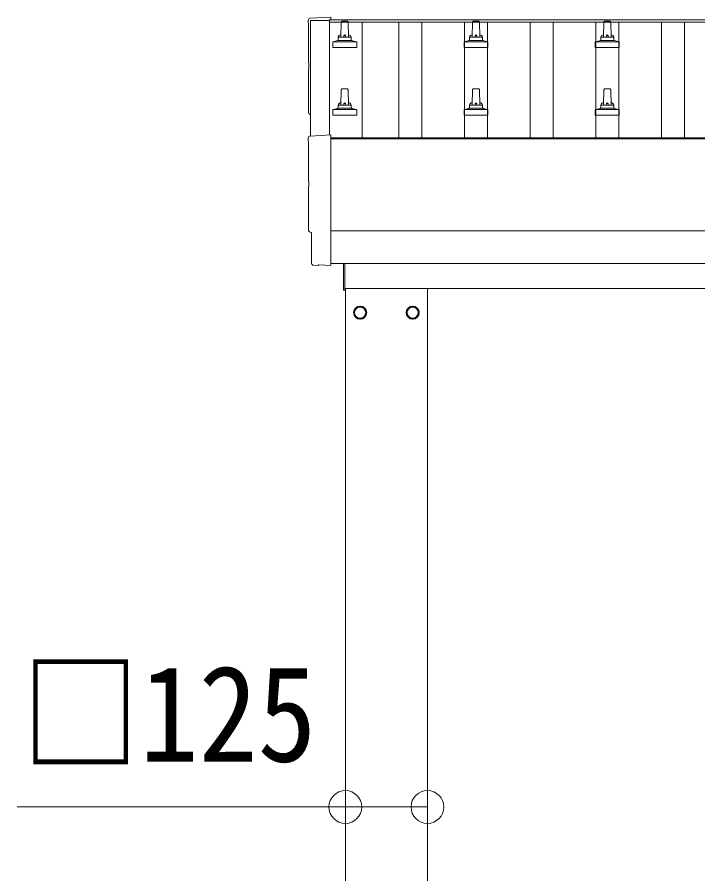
# Model space of a CAD drawing. Units: millimetres at full size, sheet at 1:50; details may follow other scales. Extents: x -14053 to 14053, y -9700 to 9700.
# Drawn here: x -6713 to -5676, y -3954 to -2649 of the extents above; entities that cross this region are included whole.
import ezdxf
from ezdxf.enums import TextEntityAlignment as Align

# ---------------------------------------------------------------- set-up
doc = ezdxf.new("R2010")
doc.units = ezdxf.units.MM
doc.header["$LTSCALE"] = 50
doc.header["$PDMODE"] = 32
doc.header["$PDSIZE"] = 50
for name, color, linetype, lineweight in [('0-1_Defpoints', 4, 'Continuous', 9), ('0-3_SHAPE', 5, 'Continuous', 5), ('0-6_PARTS1', 6, 'Continuous', 9)]:
    doc.layers.add(name, color=color, linetype=linetype, lineweight=lineweight)
doc.styles.add('ＭＳ ゴシック', font='')
doc.styles.get('ＭＳ ゴシック').set_extended_font_data('MS Gothic')

msp = doc.modelspace()

# ---------------------------------------------------------------- linework, layer by layer
at = {"layer": '0-1_Defpoints'}
for p, q in [((-6265.73, -2829.84), (-6265.73, -2653.8)), ((-6265.73, -2653.8), (-6236.73, -2653.8)), ((-6236.73, -2652.84), (-6236.73, -2656.42)), ((-6236.73, -2652.84), (-2590.73, -2652.84)), ((-6236.73, -2653.8), (-6236.73, -2828.32)), ((-6236.73, -2656.42), (-2590.73, -2656.42)), ((-6234.73, -2832.45), (-2592.73, -2832.45)), ((-6234.73, -2834.34), (-2592.73, -2834.34)), ((-2592.73, -2974.22), (-6234.73, -2974.22)), ((-6254.36, -3027.07), (-6261.28, -3026.71)), ((-6234.73, -3024.05), (-2592.73, -3024.05)), ((-6234.73, -3026.07), (-6234.73, -3027.07)), ((-6215.73, -3064.45), (-6215.73, -3024.15)), ((-6213.73, -3024.15), (-6213.73, -3064.45)), ((-6213.73, -3064.45), (-6215.73, -3064.45)), ((-6213.73, -3061.95), (-2717.73, -3061.95)), ((-6212.73, -5916.95), (-6212.73, -3061.95)), ((-6087.73, -3061.95), (-6087.73, -5916.95)), ((-6181.63, -3098.7), (-6181.73, -3098.7)), ((-6181.63, -3099.2), (-6181.73, -3099.2)), ((-6118.82, -3098.7), (-6118.72, -3098.7)), ((-6118.82, -3099.2), (-6118.72, -3099.2))]:
    msp.add_line(p, q, dxfattribs=at)
for points in [[(-6266.3, -2650.44), (-6234.73, -2648.78), (-6234.73, -2652.84)], [(-6266.3, -2829.87), (-6234.73, -2828.22), (-6234.73, -3026.07)], [(-6264.12, -3023.72), (-6264.12, -2976.69), (-6264.72, -2976.69)], [(-6253.62, -3026.8), (-6252.95, -3026.17), (-6234.73, -3027.08)]]:
    msp.add_lwpolyline(points, dxfattribs=at)
for points in [[(-6190.23, -3089.13), (-6198.73, -3094.04), (-6198.73, -3103.86), (-6190.23, -3108.76), (-6181.73, -3103.86), (-6181.73, -3094.04)], [(-6110.23, -3089.13), (-6101.73, -3094.04), (-6101.73, -3103.86), (-6110.23, -3108.76), (-6118.73, -3103.86), (-6118.73, -3094.04)]]:
    msp.add_lwpolyline(points, close=True, dxfattribs=at)
for centre, radius in [((-6190.23, -3098.95), 10), ((-6190.23, -3098.95), 8.5), ((-6110.23, -3098.95), 10), ((-6110.23, -3098.95), 8.5)]:
    msp.add_circle(centre, radius, dxfattribs=at)
for centre, start, end in [((-6190.23, -3098.95), 111.25399, 128.74601), ((-6190.23, -3098.95), 51.25399, 68.74601), ((-6110.23, -3098.95), 111.25399, 128.74601), ((-6110.23, -3098.95), 51.25399, 68.74601), ((-6190.23, -3098.95), 171.25399, 188.74601), ((-6190.23, -3098.95), 231.25399, 248.74601), ((-6190.23, -3098.95), 291.25399, 308.74601), ((-6190.23, -3098.95), 1.66581, 8.74601), ((-6190.23, -3098.95), 351.25399, 358.33419), ((-6110.23, -3098.95), 171.25399, 178.33419), ((-6110.23, -3098.95), 181.66581, 188.74601), ((-6110.23, -3098.95), 231.25399, 248.74601), ((-6110.23, -3098.95), 291.25399, 308.74601), ((-6110.23, -3098.95), 351.25399, 8.74601)]:
    msp.add_arc(centre, 8.6, start, end, dxfattribs=at)
for centre, major_axis, ratio, start_param, end_param in [((-6266.14, -2653.43), (-3, 0), 0.99863, 4.7647489, 6.2979817), ((-11032, -2723.86), (4763.38, 0), 0.99863, 6.2686928, 6.2979817), ((-6264.72, -2792.86), (-4.41, 0), 0.99863, 6.2686928, 7.6252171), ((-6266.14, -2832.87), (-3, 0), 0.99863, 4.7647489, 6.2979817), ((-11032, -2903.29), (4763.38, 0), 0.99863, 6.2686928, 6.2979817), ((-6264.72, -2972.29), (-4.41, 0), 0.99863, 6.2686928, 7.8539816), ((-6261.11, -3023.71), (-2.18, -2.07), 0.9974, 5.5252311, 7.0411395), ((-6254.3, -3026.07), (-0.727, -0.69), 0.9974, 0.7579542, 1.5707963)]:
    msp.add_ellipse(centre, major_axis=major_axis, ratio=ratio, start_param=start_param, end_param=end_param, dxfattribs=at)
at = {"layer": '0-3_SHAPE'}
for p, q in [((-6219.73, -2679.35), (-6219, -2655.83)), ((-6218, -2654.85), (-6209.45, -2654.85)), ((-6208.45, -2655.83), (-6207.73, -2679.35)), ((-6019.73, -2679.35), (-6019, -2655.83)), ((-6018, -2654.85), (-6009.45, -2654.85)), ((-6008.45, -2655.83), (-6007.73, -2679.35)), ((-5819.73, -2679.35), (-5819, -2655.83)), ((-5818, -2654.85), (-5809.45, -2654.85)), ((-5808.45, -2655.83), (-5807.73, -2679.35)), ((-6231.98, -2694.85), (-6231.98, -2687.14)), ((-6231.6, -2686.35), (-6195.86, -2686.35)), ((-6231.21, -2686.17), (-6224.49, -2684.54)), ((-6224.11, -2684.35), (-6203.35, -2684.35)), ((-6223.73, -2683.57), (-6223.73, -2679.35)), ((-6222.73, -2679.35), (-6204.73, -2679.35)), ((-6203.73, -2683.57), (-6203.73, -2679.35)), ((-6196.24, -2686.17), (-6202.96, -2684.54)), ((-6195.48, -2694.85), (-6195.48, -2687.14)), ((-6031.98, -2694.85), (-6031.98, -2687.14)), ((-6031.6, -2686.35), (-5995.86, -2686.35)), ((-6031.21, -2686.17), (-6024.49, -2684.54)), ((-6024.11, -2684.35), (-6003.35, -2684.35)), ((-6023.73, -2683.57), (-6023.73, -2679.35)), ((-6022.73, -2679.35), (-6004.73, -2679.35)), ((-6003.73, -2683.57), (-6003.73, -2679.35)), ((-5996.24, -2686.17), (-6002.96, -2684.54)), ((-5995.48, -2694.85), (-5995.48, -2687.14)), ((-5831.98, -2694.85), (-5831.98, -2687.14)), ((-5831.6, -2686.35), (-5795.86, -2686.35)), ((-5831.21, -2686.17), (-5824.49, -2684.54)), ((-5824.11, -2684.35), (-5803.35, -2684.35)), ((-5823.73, -2683.57), (-5823.73, -2679.35)), ((-5822.73, -2679.35), (-5804.73, -2679.35)), ((-5803.73, -2683.57), (-5803.73, -2679.35)), ((-5796.24, -2686.17), (-5802.96, -2684.54)), ((-5795.48, -2694.85), (-5795.48, -2687.14)), ((-6195.48, -2694.85), (-6231.98, -2694.85)), ((-5995.48, -2694.85), (-6031.98, -2694.85)), ((-5795.48, -2694.85), (-5831.98, -2694.85)), ((-6219.73, -2782.69), (-6219, -2759.16)), ((-6218, -2758.19), (-6209.45, -2758.19)), ((-6208.45, -2759.16), (-6207.73, -2782.69)), ((-6019.73, -2782.69), (-6019, -2759.16)), ((-6018, -2758.19), (-6009.45, -2758.19)), ((-6008.45, -2759.16), (-6007.73, -2782.69)), ((-5819.73, -2782.69), (-5819, -2759.16)), ((-5818, -2758.19), (-5809.45, -2758.19)), ((-5808.45, -2759.16), (-5807.73, -2782.69)), ((-6231.98, -2798.19), (-6231.98, -2790.47)), ((-6231.6, -2789.69), (-6195.86, -2789.69)), ((-6231.21, -2789.5), (-6224.49, -2787.87)), ((-6224.11, -2787.69), (-6203.35, -2787.69)), ((-6223.73, -2786.9), (-6223.73, -2782.69)), ((-6222.73, -2782.69), (-6204.73, -2782.69)), ((-6203.73, -2786.9), (-6203.73, -2782.69)), ((-6196.24, -2789.5), (-6202.96, -2787.87)), ((-6195.48, -2798.19), (-6195.48, -2790.47)), ((-6031.98, -2798.19), (-6031.98, -2790.47)), ((-6031.6, -2789.69), (-5995.86, -2789.69)), ((-6031.21, -2789.5), (-6024.49, -2787.87)), ((-6024.11, -2787.69), (-6003.35, -2787.69)), ((-6023.73, -2786.9), (-6023.73, -2782.69)), ((-6022.73, -2782.69), (-6004.73, -2782.69)), ((-6003.73, -2786.9), (-6003.73, -2782.69)), ((-5996.24, -2789.5), (-6002.96, -2787.87)), ((-5995.48, -2798.19), (-5995.48, -2790.47)), ((-5831.98, -2798.19), (-5831.98, -2790.47)), ((-5831.6, -2789.69), (-5795.86, -2789.69)), ((-5831.21, -2789.5), (-5824.49, -2787.87)), ((-5824.11, -2787.69), (-5803.35, -2787.69)), ((-5823.73, -2786.9), (-5823.73, -2782.69)), ((-5822.73, -2782.69), (-5804.73, -2782.69)), ((-5803.73, -2786.9), (-5803.73, -2782.69)), ((-5796.24, -2789.5), (-5802.96, -2787.87)), ((-5795.48, -2798.19), (-5795.48, -2790.47)), ((-6195.48, -2798.19), (-6231.98, -2798.19)), ((-5995.48, -2798.19), (-6031.98, -2798.19)), ((-5795.48, -2798.19), (-5831.98, -2798.19))]:
    msp.add_line(p, q, dxfattribs=at)
at = {"layer": '0-3_SHAPE', "color": 4, "lineweight": 9}
for p, q in [((-6187.23, -2656.42), (-6187.23, -2832.45)), ((-6131.23, -2832.45), (-6131.23, -2656.42)), ((-6096.23, -2832.45), (-6096.23, -2656.42)), ((-6031.23, -2832.45), (-6031.23, -2656.42)), ((-5996.23, -2832.45), (-5996.23, -2656.42)), ((-5931.23, -2832.45), (-5931.23, -2656.42)), ((-5896.23, -2832.45), (-5896.23, -2656.42)), ((-5831.23, -2832.45), (-5831.23, -2656.42)), ((-5796.23, -2832.45), (-5796.23, -2656.42)), ((-5731.23, -2832.45), (-5731.23, -2656.42)), ((-5696.23, -2832.45), (-5696.23, -2656.42))]:
    msp.add_line(p, q, dxfattribs=at)
at = {"layer": '0-3_SHAPE'}
for centre, radius, start, end in [((-6218, -2655.85), 1, 90, 178.60509), ((-6209.45, -2655.85), 1, 1.39491, 90), ((-6018, -2655.85), 1, 90, 178.60509), ((-6009.45, -2655.85), 1, 1.39491, 90), ((-5818, -2655.85), 1, 90, 178.60509), ((-5809.45, -2655.85), 1, 1.39491, 90), ((-6230.98, -2687.14), 1, 103.62699, 180), ((-6224.73, -2683.57), 1, 283.62699, 0), ((-6219.64, -2679.99), 4.13, 90, 171.17633), ((-6222.73, -2680.35), 1, 90, 180), ((-6210.39, -2679.35), 4.83, 133.60282, 180), ((-6217.06, -2679.35), 4.83, 0, 46.39718), ((-6207.81, -2679.99), 4.13, 8.82367, 90), ((-6204.73, -2680.35), 1, 0, 90), ((-6202.73, -2683.57), 1, 180, 256.37301), ((-6196.48, -2687.14), 1, 0, 76.37301), ((-6030.98, -2687.14), 1, 103.62699, 180), ((-6024.73, -2683.57), 1, 283.62699, 0), ((-6019.64, -2679.99), 4.13, 90, 171.17633), ((-6022.73, -2680.35), 1, 90, 180), ((-6010.39, -2679.35), 4.83, 133.60282, 180), ((-6017.06, -2679.35), 4.83, 0, 46.39718), ((-6007.81, -2679.99), 4.13, 8.82367, 90), ((-6004.73, -2680.35), 1, 0, 90), ((-6002.73, -2683.57), 1, 180, 256.37301), ((-5996.48, -2687.14), 1, 0, 76.37301), ((-5830.98, -2687.14), 1, 103.62699, 180), ((-5824.73, -2683.57), 1, 283.62699, 0), ((-5819.64, -2679.99), 4.13, 90, 171.17633), ((-5822.73, -2680.35), 1, 90, 180), ((-5810.39, -2679.35), 4.83, 133.60282, 180), ((-5817.06, -2679.35), 4.83, 0, 46.39718), ((-5807.81, -2679.99), 4.13, 8.82367, 90), ((-5804.73, -2680.35), 1, 0, 90), ((-5802.73, -2683.57), 1, 180, 256.37301), ((-5796.48, -2687.14), 1, 0, 76.37301), ((-6218, -2759.19), 1, 90, 178.60509), ((-6209.45, -2759.19), 1, 1.39491, 90), ((-6018, -2759.19), 1, 90, 178.60509), ((-6009.45, -2759.19), 1, 1.39491, 90), ((-5818, -2759.19), 1, 90, 178.60509), ((-5809.45, -2759.19), 1, 1.39491, 90), ((-6219.64, -2783.32), 4.13, 90, 171.17633), ((-6210.39, -2782.69), 4.83, 133.60282, 180), ((-6217.06, -2782.69), 4.83, 0, 46.39718), ((-6207.81, -2783.32), 4.13, 8.82367, 90), ((-6019.64, -2783.32), 4.13, 90, 171.17633), ((-6010.39, -2782.69), 4.83, 133.60282, 180), ((-6017.06, -2782.69), 4.83, 0, 46.39718), ((-6007.81, -2783.32), 4.13, 8.82367, 90), ((-5819.64, -2783.32), 4.13, 90, 171.17633), ((-5810.39, -2782.69), 4.83, 133.60282, 180), ((-5817.06, -2782.69), 4.83, 0, 46.39718), ((-5807.81, -2783.32), 4.13, 8.82367, 90), ((-6230.98, -2790.47), 1, 103.62699, 180), ((-6224.73, -2786.9), 1, 283.62699, 0), ((-6222.73, -2783.69), 1, 90, 180), ((-6204.73, -2783.69), 1, 0, 90), ((-6202.73, -2786.9), 1, 180, 256.37301), ((-6196.48, -2790.47), 1, 0, 76.37301), ((-6030.98, -2790.47), 1, 103.62699, 180), ((-6024.73, -2786.9), 1, 283.62699, 0), ((-6022.73, -2783.69), 1, 90, 180), ((-6004.73, -2783.69), 1, 0, 90), ((-6002.73, -2786.9), 1, 180, 256.37301), ((-5996.48, -2790.47), 1, 0, 76.37301), ((-5830.98, -2790.47), 1, 103.62699, 180), ((-5824.73, -2786.9), 1, 283.62699, 0), ((-5822.73, -2783.69), 1, 90, 180), ((-5804.73, -2783.69), 1, 0, 90), ((-5802.73, -2786.9), 1, 180, 256.37301), ((-5796.48, -2790.47), 1, 0, 76.37301)]:
    msp.add_arc(centre, radius, start, end, dxfattribs=at)
at = {"layer": '0-6_PARTS1'}
for q in [(-6712.73, -3851.87), (-6087.73, -3851.87)]:
    msp.add_line((-6212.73, -3851.87), q, dxfattribs=at)
for p in [(-6212.73, -3851.87), (-6087.73, -3851.87)]:
    msp.add_point(p, dxfattribs=at)

# ---------------------------------------------------------------- texts
at = {"layer": '0-6_PARTS1', "color": 7, "style": 'ＭＳ ゴシック', "width": 0.9}
msp.add_text('□125', height=146.6, dxfattribs=at).set_placement((-6705.95, -3826.87), align=Align.BOTTOM_LEFT)

doc.saveas('drawing.dxf')
